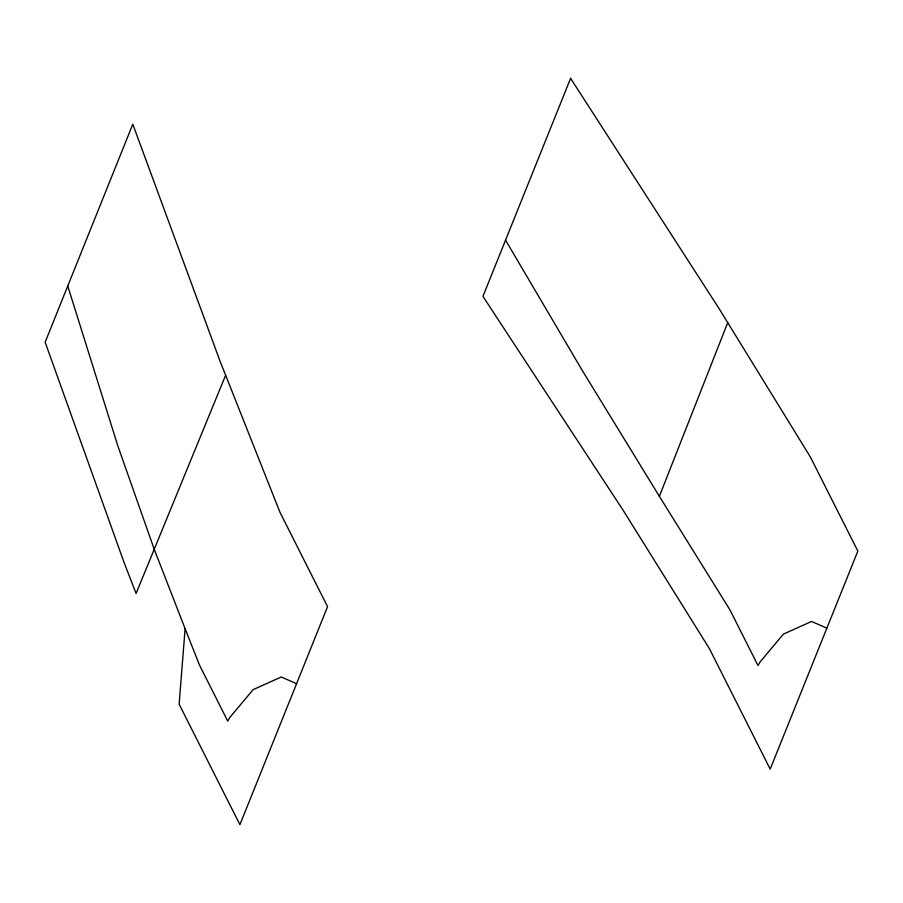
<?xml version="1.0" encoding="UTF-8"?>
<svg xmlns="http://www.w3.org/2000/svg" width="903" height="903" viewBox="0 0 903 903"><rect width="100%" height="100%" fill="white"/><g stroke="black" fill="none" stroke-linecap="round" stroke-linejoin="round"><path stroke-width="1.35" d="M67.748 285.991L117.909 446.116L154.21 549.25L185.104 628.702L179.133 704.205L239.916 824.665L327.563 606.635L280.054 512.486L219.948 360.895L132.797 124.196L45.15 342.214L124.219 562.896L136.093 593.463L225.637 375.23M826.866 628.172L811.537 621.445L783.409 634.12L760.168 661.831L758.023 665.567L729.85 609.717L659.371 496.334L727.728 322.642M296.579 683.718L281.251 676.99L253.133 689.655L229.881 717.377L227.748 721.113L199.563 665.263L185.104 628.702M659.371 496.334L582.108 370.207L505.545 240.142M570.594 78.335L482.947 296.365L623.363 510.624L709.419 648.659L770.203 769.119L857.85 551.09L810.341 456.952L719.093 308.623L570.594 78.335"/></g></svg>
